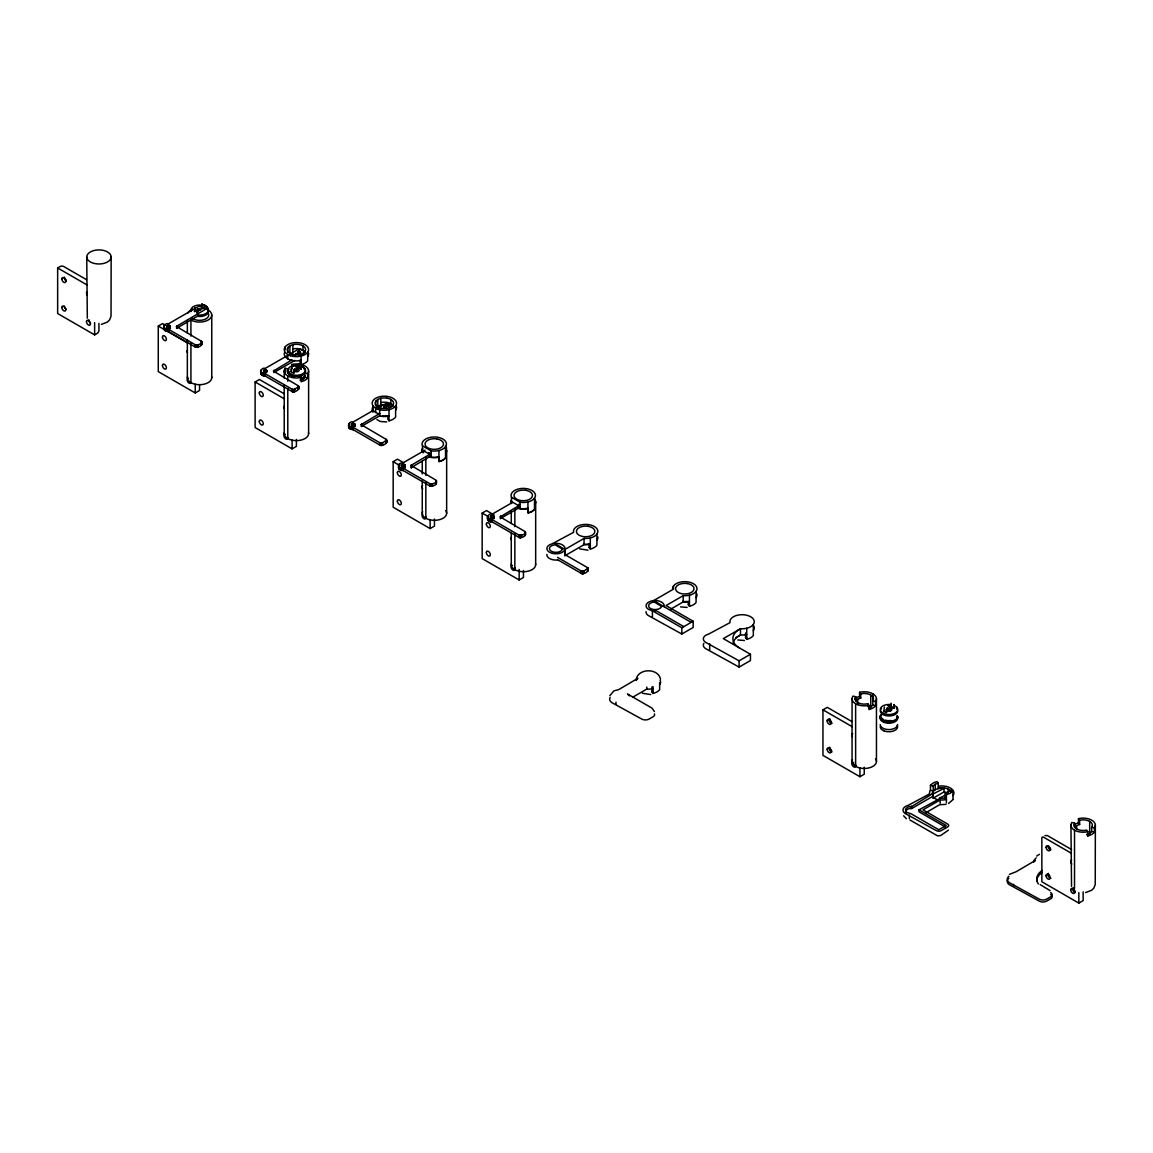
<?xml version="1.0" encoding="UTF-8"?>
<svg xmlns="http://www.w3.org/2000/svg" width="1153" height="1153" viewBox="0 0 1153 1153"><rect width="100%" height="100%" fill="white"/><g stroke="black" fill="none" stroke-linecap="round" stroke-linejoin="round"><path stroke-width="1.5" d="M201.371 343.508C203.173 345.727 197.307 348.019 195.261 347.039L168.497 331.588L165.34 330.839L163.827 329.066L164.13 327.755M176.51 326.342L207.079 308.384C208.823 306.222 203.144 303.974 201.126 304.954L168.655 323.705C162.919 322.71 162.645 330.147 168.497 329.311L195.261 344.761C197.307 345.741 203.173 343.45 201.371 341.23L176.51 326.573M291.911 359.866L273.376 371.107L298.223 385.765C300.933 389.152 295.254 392.798 292.113 391.573L265.349 376.123L262.192 375.359L260.679 373.601L260.982 372.289M299.42 355.528C308.817 354.504 302.735 348.163 297.993 349.489L265.507 368.239C259.771 367.245 259.497 374.682 265.349 373.831L292.43 389.44L294.303 389.44L298.742 386.572M361.307 424.722L386.154 439.379C388.864 442.824 383.185 446.37 380.043 445.188L353.279 429.723L350.123 428.974L348.61 427.215L348.927 425.904M373.543 410.237L353.438 421.854C347.702 420.859 347.428 428.296 353.279 427.446L380.36 443.055L382.551 442.911L386.659 439.97M436.065 482.473C437.866 484.678 432.015 486.984 429.968 486.004L403.19 470.554C400.913 470.914 396.791 468.449 399.385 466.129L400.163 463.362L403.348 462.67L425.01 450.16M399.385 463.852C396.791 466.172 400.913 468.637 403.19 468.277L429.968 483.727C432.015 484.707 437.866 482.401 436.065 480.196L411.217 465.538M525.076 533.868C526.878 536.073 521.026 538.379 518.965 537.384L492.201 521.934C485.86 522.986 486.09 512.84 492.36 514.051L512.465 502.449M487.532 519.426L487.546 516.472M291.233 369.003L291.968 367.778L291.233 371.9L291.233 369.061M379.164 408.378L379.899 407.153M298.238 351.478C304.205 355.83 297.2 346.981 298.223 353.87M636.182 680.097C637.162 668.12 658.349 667.645 660.482 679.175M297.287 370.978L295.802 371.338M199.656 306.021L200.42 306.784L198.965 306.121M200.536 310.215L199.037 310.575M295.831 366.323L296.523 367.231L297.215 366.323M383.762 405.697L384.453 406.605L385.145 405.697M263.518 370.704C270.133 377.218 264.21 363.022 263.461 373.514M351.449 424.318C358.641 430.069 352.458 417.199 351.449 426.596M490.371 516.53C495.949 522.785 491.481 509.467 490.371 518.807M564.624 554.42L587.453 567.593C590.163 571.038 584.485 574.598 581.343 573.401L557.548 559.666M609.851 695.648L613.886 690.863L618.556 689.681L637.854 678.339L636.47 679.953M664.027 606.665L664.171 606.276A9.08 5.246 0 0 0 653.578 600.627L651.315 601.044A9.08 5.246 0 0 0 648.159 609.159L651.993 610.73L656.677 610.975L683.801 626.627M361.307 424.491L379.841 413.466M411.217 465.308L431.265 453.417M411.217 467.585L431.265 455.694M487.546 518.749L488.396 517.524M296.307 370.747C297.733 370.055 295.254 370.704 296.739 369.94M297.2 368.816L298.786 365.4A8.72 5.03 0 0 0 288.985 367.749A8.72 5.03 0 0 0 290.369 373.817L292.17 374.624A8.72 5.03 0 0 0 301.827 374.264A8.72 5.03 0 0 0 304.94 368.96L304.075 367.749A8.72 5.03 0 0 0 302.691 366.712M948.443 830.146L940.517 835.622L937.548 835.853L909.876 819.942M379.899 408.71L381.384 408.436M953.07 799.548L948.544 803.497M287.991 373.096L288.87 371.871M295.687 366.596L297.143 366.366M888.185 705.823L889.251 706.429L889.712 705.55M166.854 325.939C171.523 333.606 169.332 318.401 166.666 328.446M263.518 372.981L265.233 372.217L265.233 369.94M518.764 505.677L500.229 516.919L525.076 531.591C526.878 533.796 521.026 536.102 518.965 535.107L492.201 519.657L489.045 518.908L487.532 517.149M298.296 351.362L298.296 353.64M1009.423 874.378L1016.11 871.754L1035.408 860.412M1036.691 856.074L1039.429 854.272M302.576 379.654L303.96 378.616M889.381 705.29L889.208 706.054L888.516 705.362M888.401 709.282L889.251 710.118L889.453 709.196M403.305 466.576C409.358 462.425 395.018 464.962 405.078 467.541M197.509 309.033L196.832 313.126M884.452 707.005L883.717 711.127L886.181 712.554L886.931 708.418L886.181 712.554M98.942 323.373L98.942 330.248A2.609 1.513 -60 0 1 97.097 333.448L94.632 334.874L57.65 313.53L57.65 267.972L60.115 266.559A2.609 1.513 0 0 1 63.819 266.559L86.446 279.617M199.555 385.217L199.555 390.463L195.246 392.957L158.264 371.612L158.264 326.068L162.573 323.575L165.657 325.362M195.433 310.258C194.007 312.362 201.069 312.045 196.587 310.301M198.057 315.864L177.029 328.014L177.029 325.737M296.407 439.379L296.407 446.384L292.098 448.877L255.116 427.532L255.116 381.989L259.439 379.496L284.085 393.721M294.923 360.399L273.881 372.549L273.881 370.272M299.362 364.305L298.67 363.901L298.627 367.634L299.362 367.202M293.698 373.327L294.433 369.205L293.698 373.327L291.233 371.9M301.092 369.061L301.61 365.299L301.092 369.061L298.627 367.634M378.184 407.557L387.754 402.858L392.38 405.928L387.365 409.128M379.841 415.743L361.811 426.163L361.811 423.886M434.465 519.081L434.465 526.085L430.141 528.578L393.173 507.234L393.173 461.69L397.482 459.197L403.651 462.757M523.462 570.476L523.462 577.48L519.153 579.973L482.17 558.614L482.17 513.071L486.494 510.577L494.19 515.031M518.764 507.954L500.733 518.36L500.733 516.083M564.927 549.462L584.052 538.422A12.207 7.048 0 0 0 597.831 531.749A12.207 7.048 0 0 0 585.104 524.399A12.207 7.048 0 0 0 573.545 532.355L552.157 543.798A9.08 5.246 0 0 0 549.001 551.927L550.759 552.849A9.08 5.246 0 0 0 564.509 550.37L565.028 549.03A9.08 5.246 0 0 0 554.42 543.394L564.927 549.462L564.927 555.717L584.052 544.677A12.207 7.048 0 0 0 590.307 544.202M557.548 557.389L581.66 571.268L583.85 571.124L587.958 568.184M691.195 622.361L653.578 600.627L672.689 589.601A12.207 7.048 0 0 1 684.248 581.645A12.207 7.048 0 0 1 696.974 588.981A12.207 7.048 0 0 1 683.196 595.669L666.045 605.556L693.169 621.222L693.169 627.477L681.827 634.02L648.159 615.428A9.08 5.246 0 0 1 646.084 611.594M670.729 609.13L683.196 601.924A12.207 7.048 0 0 0 689.451 601.448M652.411 617.042L652.411 610.773L681.827 627.765L693.169 621.222M632.766 697.176L646.79 689.076A12.207 7.048 0 0 0 653.045 688.6M735.787 637.695L740.471 634.986A12.207 7.048 0 0 0 746.726 634.51M750.444 654.284L723.32 638.618L740.471 628.731A12.207 7.048 0 0 0 754.249 622.043A12.207 7.048 0 0 0 741.523 614.708A12.207 7.048 0 0 0 729.964 622.663L708.576 634.107A9.08 5.246 0 0 0 705.42 642.221L739.102 660.828L750.444 654.284L750.444 660.539L739.102 667.083L705.42 648.49A9.08 5.246 0 0 1 703.863 643.316M864.246 767.221L864.246 774.225L859.936 776.718L822.954 755.374L822.954 709.83L827.277 707.337L851.923 721.562M883.717 711.127L886.931 712.122M891.11 703.157L891.11 706.861L894.324 707.856L894.036 704.497L893.575 708.288L894.324 707.856M937.13 799.548A9.224 5.318 0 0 1 932.835 796.319L932.82 794.287L932.835 796.319L911.692 808.527L911.692 806.538L932.59 793.653A9.224 5.318 0 0 1 933.224 790.915L930.457 790.252L930.457 785.424A12.207 7.048 0 0 1 937.072 781.604L938.211 783.19L938.211 788.609M944.048 788.378L932.59 794.215A9.224 5.318 0 0 1 942.938 788.248L944.048 788.378L944.048 791.924L932.82 798.409M946.166 827.479L919.027 811.813L919.027 809.824L940.531 798.222A9.224 5.318 0 0 0 945.258 797.876L946.411 799.461A12.207 7.048 0 0 1 940.142 799.937L923.005 809.838L947.651 824.064A3.488 2.018 0 0 1 947.651 826.917L941.237 830.607A3.488 2.018 0 0 1 936.308 830.607L905.105 813.441A9.08 5.246 0 0 1 908.261 805.313L929.635 793.869A12.207 7.048 0 0 1 930.457 790.252M926.104 812.634L939.464 804.78L946.008 804.347M1071.166 853.134L1043.58 837.208A2.436 1.412 60 0 0 1041.851 838.202L1041.851 881.742L1078.833 903.102L1083.143 900.608L1083.143 891.845M389.022 404.732L389.757 405.107M884.337 730.771L883.602 730.397M168.381 325.405C169.491 328.086 165.974 329.009 167.142 325.722M403.074 464.371C404.199 467.051 400.682 467.974 401.835 464.688M492.086 515.751C493.21 518.432 489.679 519.354 490.847 516.068M888.329 705.751L889.453 705.521M1044.949 835.579L1047.385 835.579L1071.598 849.559M292.286 354.793L294.894 355.744M354.461 423.785C356.219 426.841 350.555 426.639 352.285 423.699M384.021 405.669L385.073 405.755M101.421 324.339L107.402 322.076L109.564 319.972L111.034 316.225L111.149 256.946A12.207 7.048 0 0 0 92.845 250.85A12.207 7.048 0 0 0 92.845 263.043A12.207 7.048 0 0 0 111.149 256.946M1085.622 892.566L1091.617 890.289L1093.779 888.199L1095.249 884.452L1095.35 825.173M202.294 306.539C199.368 306.9 204.989 309.537 204.081 307.39M387.077 404.674C383.661 405.885 392.481 407.254 387.639 404.833M911.692 806.538L909.313 806.639A6.572 3.79 0 0 0 907.036 812.505L911.144 813.802L938.773 829.756L946.166 825.49L919.027 809.824M911.692 808.527L909.313 808.628A6.572 3.79 0 0 0 905.537 811.726M168.612 327.611L170.327 326.832L169.995 325.823M265.464 372.145L267.179 371.367L266.862 370.358M492.317 517.956L494.032 517.178L493.383 515.982M386.673 421.955L380.144 421.45L376.945 419.591M587.972 550.168L579.642 548.871M687.13 607.4L680.587 606.91M744.391 640.477L737.848 639.973M650.724 694.553L642.394 693.256M299.549 351.132C300.385 354.173 297.805 353.985 298.93 351.074M944.048 791.924L944.12 791.938A9.224 5.318 0 0 1 947.348 792.86M654.414 713.851A5.232 3.012 0 0 1 653.059 716.762L649.125 719.04A5.232 3.012 0 0 1 641.717 719.04L611.753 702.566A9.08 5.246 0 0 1 610.196 697.406M1050.614 892.581A5.232 3.012 0 0 1 1050.614 896.847L1046.665 899.124A5.232 3.012 0 0 1 1039.271 899.124L1009.293 882.65A9.08 5.246 0 0 1 1008.846 876.28M1051.968 895.924A5.232 3.012 0 0 1 1050.614 898.836L1046.665 901.113A5.232 3.012 0 0 1 1039.271 901.113L1009.293 884.654A9.08 5.246 0 0 1 1008.846 878.269M297.676 368.917L297.027 368.787A2.609 1.513 0 0 1 298.771 371.05A2.609 1.513 0 0 1 294.491 371.208A2.609 1.513 0 0 1 295.687 368.83M296.97 366.294L295.773 366.467L297.027 366.135M285.137 372.534L285.137 368.254L287.89 368.917A9.224 5.318 0 0 0 289.893 374.725A9.224 5.318 0 0 0 299.939 375.878L301.077 377.463L301.077 381.729A12.207 7.048 0 0 0 307.678 377.925L307.678 373.644A12.207 7.048 0 0 0 305.041 365.977A12.207 7.048 0 0 0 291.738 364.449L291.738 367.288M301.019 366.351A9.224 5.318 0 0 1 304.925 372.995L307.678 373.644M299.939 380.144A9.224 5.318 0 0 0 304.925 377.262L307.678 377.925M855.742 696.758L855.742 701.024A9.224 5.318 0 0 1 860.729 698.141L859.576 696.556L859.576 692.29A12.207 7.048 0 0 1 872.879 693.818A12.207 7.048 0 0 1 875.531 701.485L875.531 705.766A12.207 7.048 0 0 1 868.915 709.571L868.915 705.305L867.777 703.719A9.224 5.318 0 0 1 857.731 702.552A9.224 5.318 0 0 1 855.742 696.758L852.975 696.095A12.207 7.048 0 0 0 855.627 703.777L855.627 766.399M875.531 701.485L872.763 700.837A9.224 5.318 0 0 0 870.774 695.028A9.224 5.318 0 0 0 860.729 693.875L859.576 692.29M868.858 707.668A9.224 5.318 0 0 0 872.763 705.103L875.531 705.766M930.457 785.424L933.224 786.072A9.224 5.318 0 0 1 938.211 783.19M953.012 799.058L953.012 790.814L950.245 790.151A9.224 5.318 0 0 1 945.258 793.033L945.258 798.438A9.224 5.318 0 0 0 946.339 798.135M1074.625 823.141L1074.625 827.407A9.224 5.318 0 0 1 1079.626 824.525L1078.473 822.939L1078.473 818.659A12.207 7.048 0 0 1 1091.776 820.187A12.207 7.048 0 0 1 1094.428 827.868L1094.428 832.135A12.207 7.048 0 0 1 1087.812 835.954L1087.812 831.688L1086.674 830.088A9.224 5.318 0 0 1 1076.628 828.935A9.224 5.318 0 0 1 1074.625 823.141L1071.872 822.478A12.207 7.048 0 0 0 1074.524 830.16L1074.524 888.502M1078.473 818.659L1079.626 820.259A9.224 5.318 0 0 1 1089.671 821.412A9.224 5.318 0 0 1 1091.66 827.205L1094.428 827.868M1087.812 835.954L1086.674 834.354A9.224 5.318 0 0 0 1091.66 831.486L1094.428 832.135M384.958 405.51L383.704 405.856L385.333 406.101M906.388 818.745L903.592 815.762M891.11 706.861L893.575 708.288M422.474 445.865L431.107 450.837A12.207 7.048 0 0 0 446.413 444.654A12.207 7.048 0 0 0 433.197 437.016A12.207 7.048 0 0 0 422.474 445.865L422.474 452.12L423.526 452.725L423.526 450.737L430.04 454.498L430.04 456.502L431.107 457.107A12.207 7.048 0 0 0 438.933 456.804M511.485 497.246L520.104 502.232A12.207 7.048 0 0 0 535.424 496.035A12.207 7.048 0 0 0 522.208 488.411A12.207 7.048 0 0 0 511.485 497.246L511.485 503.515A12.207 7.048 0 0 1 511.485 499.869M512.537 502.131L519.052 505.893L519.052 507.882L520.104 508.487A12.207 7.048 0 0 0 527.93 508.199M57.65 267.972L86.922 284.877M158.264 326.068L187.535 342.974M255.116 381.989L284.387 398.88M393.173 461.69L399.327 465.25M482.17 513.071L488.339 516.63M822.954 709.83L852.24 726.721M939.378 798.078L946.44 794.619A12.207 7.048 0 0 0 953.012 790.814M1040.193 884.61L1050.109 890.62M587.453 569.87L587.972 570.677M207.497 309.595L207.079 306.943M896.573 708.403L897.438 709.614M945.258 793.033L946.411 794.619L946.411 802.877M745.587 632.925L745.587 637.768L746.726 639.353A12.207 7.048 0 0 0 753.327 635.534L753.327 624.436M688.312 601.477L688.312 604.691L689.451 606.291A12.207 7.048 0 0 0 696.066 602.471L696.066 591.374M589.169 544.23L589.169 547.459L590.307 549.044A12.207 7.048 0 0 0 596.908 545.239L596.908 534.127M651.906 687.001L651.906 691.843L653.045 693.429A12.207 7.048 0 0 0 659.66 689.624L659.66 682.792M629.394 695.879L627.477 693.962L651.978 708.101L654.414 711.531M395.623 405.914L395.623 417.011A12.207 7.048 0 0 1 389.008 420.831L387.869 419.231L387.869 416.017M299.939 360.212L301.077 364.651A12.207 7.048 0 0 0 307.678 360.846L307.678 352.299M291.738 364.449L292.876 366.034A9.224 5.318 0 0 1 298.8 365.818M1071.541 886.426L1070.95 825.173M87.325 318.199L86.734 256.946M202.496 304.104L201.847 303.686L201.703 308.918M387.293 403.68L386.601 403.291L386.558 407.009L386.86 404.689M386.673 442.464L386.154 439.379M298.742 388.849L298.223 385.765M1091.66 827.205L1091.66 831.486M1089.671 821.412L1089.671 834.498M1079.626 820.259L1079.626 824.525M1078.833 892.581L1078.833 903.102M1076.628 825.678L1076.628 829.137M1034.659 861.464L1034.659 859.475A12.207 7.048 0 0 0 1033.722 862.17M1013.545 884.279L1013.545 886.268M948.256 789.185L948.256 793.322M940.142 799.937L940.142 803.353M935.213 784.343L935.213 789.762M933.224 786.072L933.224 791.491M911.259 806.278L911.259 808.282M909.357 815.056L909.357 818.471M896.659 707.106L896.659 708.519M883.039 713.13L883.039 714.557M876.453 698.79L876.453 761.412M872.879 693.818L872.763 705.103M870.774 695.028L870.774 708.129M867.777 703.719L867.777 706.558M860.729 693.875L860.729 698.141M859.936 767.956L859.936 776.718M857.731 699.294L857.731 704.483M852.053 698.79L852.053 761.412M746.726 628.255L746.726 639.353M739.102 660.828L739.102 667.083M709.671 643.835L709.671 650.105M689.451 595.193L689.451 606.291M683.196 595.669L683.196 601.924M681.827 627.765L681.827 634.02M673.511 585.983L673.511 589.111M653.045 686.597L653.045 693.429M646.79 687.073L646.79 689.076M616.005 702.191L616.005 704.195M590.307 537.947L590.307 549.044M587.857 567.968L587.742 571.095M587.699 567.766L587.526 571.283M584.052 538.422L584.052 544.677M583.85 571.124L583.85 573.401M583.533 571.268L583.533 573.545M583.187 571.369L583.187 573.646M582.798 571.412L582.798 573.69M582.395 571.412L582.395 573.69M582.006 571.369L582.006 573.646M581.66 571.268L581.66 573.545M581.343 571.124L581.343 573.401M564.869 549.419L564.869 555.688M535.669 502.045L535.669 564.667M534.531 498.125L534.531 509.222A12.207 7.048 0 0 1 527.93 513.027L527.93 501.93M525.581 532.167L525.523 534.877M525.321 531.764L525.379 535.078M525.148 532.989L525.148 535.266M521.473 535.107L521.473 537.384M521.17 535.251L521.17 537.529M520.81 535.352L520.81 537.629M520.421 535.41L520.421 537.687M520.104 502.232L520.104 508.487M520.017 535.41L520.017 537.687M519.643 535.352L519.643 537.629M519.282 535.251L519.282 537.529M519.153 569.452L519.153 579.973M518.965 535.107L518.965 537.384M514.843 508.819L514.843 526.705M514.843 533.868L514.843 569.654M511.269 510.995L511.269 523.52M511.269 532.455L511.269 564.667M500.488 516.27L500.316 518.749M493.945 516.4L493.945 518.677M493.715 516.169L493.715 518.446M492.994 515.852L492.994 518.129M492.547 515.766L492.547 518.043M492.201 519.657L492.201 521.934M491.625 515.795L491.625 518.072M491.207 515.91L491.207 518.187M491.063 519.556L491.063 521.833M490.558 516.285L490.558 518.562M489.982 519.297L489.982 521.574M489.045 518.908L489.045 521.185M488.31 518.389L488.31 520.666M487.849 515.823L487.791 520.075M446.658 450.65L446.658 513.287M445.534 446.73L445.534 457.827A12.207 7.048 0 0 1 438.933 461.647L438.933 450.549M436.483 480.57L436.511 483.496M436.367 481.421L436.151 483.885M432.461 483.727L432.461 486.004M432.159 483.871L432.159 486.148M431.798 483.972L431.798 486.249M431.409 484.015L431.409 486.292M431.107 450.837L431.107 457.107M431.02 484.015L431.02 486.292M430.631 483.972L430.631 486.249M430.271 483.871L430.271 486.148M430.141 519.816L430.141 528.578M429.968 483.727L429.968 486.004M425.832 457.424L425.832 475.324M425.832 482.473L425.832 518.259M422.257 461.387L422.257 473.912M422.257 481.075L422.257 513.287M411.722 464.702L411.722 466.979M411.477 464.875L411.477 467.152M411.304 465.091L411.304 468.046M404.948 465.019L405.02 468.075M404.703 464.789L404.703 467.066M404.372 464.601L404.372 466.879M403.982 464.457L403.982 466.734M403.536 464.385L403.536 466.662M403.19 468.277L403.19 470.554M402.628 464.414L402.628 466.691M402.21 464.515L402.21 466.792M402.051 468.161L402.051 470.438M400.985 467.916L400.985 470.193M400.048 467.513L400.048 469.79M399.298 467.008L399.298 469.285M398.837 464.443L398.779 468.694M398.549 465.091L398.52 468.032M390.867 399.457L390.867 403.723M389.008 409.733L389.008 420.831M386.558 439.754L386.457 442.882M386.399 439.552L386.226 443.055M382.551 442.911L382.551 445.188M382.248 443.055L382.248 445.332M381.888 443.156L381.888 445.433M381.499 443.199L381.499 445.476M381.095 443.199L381.095 445.476M380.821 398.304L380.821 405.986M380.721 443.156L380.721 445.433M380.36 443.055L380.36 445.332M380.043 442.911L380.043 445.188M379.668 409.733L379.668 415.988A12.207 7.048 0 0 0 389.008 415.988M377.824 399.457L377.824 407.384M375.82 401.186L375.82 405.885M375.719 408.205L375.719 412.471M373.068 405.914L373.068 410.18A12.207 7.048 0 0 0 379.668 413.999M361.566 424.059L361.566 426.336M361.393 424.275L361.393 426.552M355.023 424.203L355.023 426.48M354.793 423.973L354.793 426.25M354.072 423.641L354.072 425.918M353.625 423.569L353.625 425.846M353.279 427.446L353.279 429.723M353.164 423.54L353.164 425.817M352.703 423.598L352.703 425.875M352.141 427.345L352.141 429.622M351.924 423.872L351.924 426.149M351.636 424.073L351.636 426.351M351.06 427.1L351.06 429.377M350.123 426.696L350.123 428.974M349.474 423.036L349.474 425.313M349.388 426.192L349.388 428.469M348.869 425.587L348.869 427.864M348.624 424.275L348.61 427.215M308.615 370.949L308.615 433.586M304.925 372.995L304.925 377.262M304.161 367.879L304.161 369.306M302.936 345.842L302.936 350.108M301.077 356.118L301.077 364.651M299.708 351.218L299.708 353.495M299.348 351.088L299.348 353.366M299.146 351.06L299.146 353.337M298.555 351.175L298.555 353.452M298.627 386.14L298.526 389.267M298.468 385.938L298.296 389.455M294.62 389.296L294.62 391.573M294.303 389.44L294.303 391.717M293.957 389.541L293.957 391.818M293.568 389.584L293.568 391.861M293.165 389.584L293.165 391.861M292.876 344.689L292.876 353.222A9.224 5.318 0 0 0 289.893 354.389L289.893 345.842M292.79 389.541L292.79 391.818M292.43 389.44L292.43 391.717M292.113 389.296L292.113 391.573M292.098 440.115L292.098 448.877M290.556 373.903L290.556 375.33M287.89 347.572L287.89 351.838A9.224 5.318 0 0 0 287.501 352.501M287.789 354.591L287.789 358.857M287.89 368.917L287.89 373.183A9.224 5.318 0 0 1 289.1 371.987M285.137 368.254A12.207 7.048 0 0 0 287.789 375.936L287.789 381.297M287.789 388.46L287.789 438.558M285.137 346.909L285.137 349.763M284.214 370.949L284.214 378.112M284.214 385.275L284.214 433.586M266.53 370.171L266.53 372.448M266.141 370.027L266.141 372.304M265.694 369.954L265.694 372.232M265.349 373.831L265.349 376.123M264.772 369.983L264.772 372.26M264.354 370.084L264.354 372.361M264.21 373.731L264.21 376.008M263.994 370.257L263.994 372.534M263.706 370.459L263.706 372.736M263.129 373.486L263.129 375.763M262.192 373.082L262.192 375.359M261.457 372.578L261.457 374.855M260.982 370.012L260.938 374.264M260.693 370.661L260.679 373.601M211.763 315.043L211.763 377.665M207.497 307.318L207.583 310.056M207.324 307.116L207.324 309.393M204.96 308.428L204.499 305.055L204.225 308.86M202.078 306.539L202.078 308.817M201.775 341.605L201.818 344.531M201.602 341.403L201.66 344.733M201.371 341.23L201.444 344.92M197.768 344.761L197.768 347.039M197.567 309.004L197.567 312.708M197.451 344.906L197.451 347.183M197.091 345.006L197.091 347.284M196.716 345.05L196.716 347.327M196.313 345.05L196.313 347.327M195.924 345.006L195.924 347.284M195.578 344.906L195.578 347.183M195.261 344.761L195.261 347.039M195.246 384.208L195.246 392.957M195.102 311.281L195.102 307.577L194.353 311.714M190.922 336.114L190.922 320.015A12.207 7.048 0 0 0 208.189 320.015A12.207 7.048 0 0 0 208.189 310.056M190.922 343.277L190.922 382.637M187.348 320.404L187.348 332.929M187.348 340.092L187.348 377.665M176.784 325.91L176.784 328.187M176.611 326.126L176.611 328.403M170.24 326.054L170.385 328.591M169.678 325.636L169.678 327.913M169.275 325.492L169.275 327.769M168.842 325.42L168.842 327.697M168.497 329.311L168.497 331.588M167.92 325.449L167.92 327.726M167.502 325.564L167.502 327.841M167.344 329.21L167.344 331.487M166.277 328.951L166.277 331.228M165.34 328.562L165.34 330.839M164.591 328.043L164.591 330.32M164.13 325.477L164.072 329.729M163.841 326.126L163.827 329.066M94.632 322.609L94.632 334.874M753.327 625.315A12.207 7.048 0 0 1 753.327 630.705M733.149 642.74A23.046 13.303 0 0 1 740.471 634.986L740.471 628.731A23.046 13.303 0 0 0 739.592 648.015M746.668 637.45A9.224 5.318 0 0 1 745.587 637.768M897.625 724.574A8.72 5.03 0 0 1 888.905 729.604A8.72 5.03 0 0 1 880.186 724.574M897.322 716.863A8.72 5.03 0 0 1 896.457 720.683L895.074 721.735A8.72 5.03 0 0 1 885.562 722.816A8.72 5.03 0 0 1 880.186 718.175M897.322 725.41A8.72 5.03 0 0 1 890.044 731.708A8.72 5.03 0 0 1 880.186 726.707M897.625 716.892A8.72 5.03 0 0 1 896.457 719.414L895.074 720.452A8.72 5.03 0 0 1 884.553 721.245A8.72 5.03 0 0 1 880.488 715.595M897.625 716.46A8.72 5.03 0 0 1 896.457 718.982L895.074 720.02A8.72 5.03 0 0 1 884.553 720.827A8.72 5.03 0 0 1 880.488 715.163M896.919 716.042A8.013 4.626 0 0 1 896.645 717.238M890.981 720.51A8.013 4.626 0 0 1 884.899 720.048M883.227 719.313A8.013 4.626 0 0 1 881.959 718.348M881.166 717.238A8.013 4.626 0 0 1 881.166 714.846M896.731 716.532A8.1 4.684 0 0 1 895.924 720.092L894.642 721.057A8.1 4.684 0 0 1 885.807 722.066A8.1 4.684 0 0 1 880.791 717.742M897.322 716.013A8.72 5.03 0 0 1 896.457 719.832L895.074 720.87A8.72 5.03 0 0 1 885.562 721.965A8.72 5.03 0 0 1 880.186 717.325M897.74 710.911A8.72 5.03 0 0 1 884.668 715.278L882.852 714.471A8.72 5.03 0 0 1 880.301 710.911M880.604 709.614A8.72 5.03 0 0 1 881.468 708.403M895.189 705.939A8.72 5.03 0 0 1 896.573 706.976L897.438 708.187A8.72 5.03 0 0 1 894.324 713.491A8.72 5.03 0 0 1 884.668 713.851L882.852 713.044A8.72 5.03 0 0 1 881.468 706.976A8.72 5.03 0 0 1 891.269 704.627L890.174 708.144A2.609 1.513 0 0 1 891.5 709.974A2.609 1.513 0 0 1 888.516 710.969L887.868 710.853A2.609 1.513 0 0 1 886.412 709.398A2.609 1.513 0 0 1 888.17 708.057M889.525 708.158A2.609 1.513 0 0 1 891.255 710.421A2.609 1.513 0 0 1 886.988 710.579A2.609 1.513 0 0 1 888.17 708.201M1050.931 878.226A2.796 1.614 60 0 1 1048.365 876.309A2.796 1.614 60 0 1 1048.408 873.325M1087.812 831.688A12.207 7.048 0 0 1 1074.524 830.16M1074.524 824.467A12.207 7.048 0 0 1 1078.473 822.939M1071.771 864.044A2.796 1.614 60 0 1 1071.598 860.008M1049.763 876.064A5.405 3.113 60 0 1 1049.115 874.81M1050.931 849.761A2.796 1.614 60 0 1 1048.74 848.449A2.796 1.614 60 0 1 1047.947 845.639M1075.23 891.428A5.405 3.113 60 0 1 1073.342 887.752M1075.115 892.451A2.796 1.614 60 0 1 1072.593 888.343M1050.585 848.723A5.405 3.113 60 0 1 1049.115 846.345M1036.72 880.69A23.046 13.303 0 0 1 1042.168 872.446M1050.614 894.569A5.232 3.012 0 0 1 1051.435 895.189M1038.363 883.976A23.046 13.303 0 0 1 1042.168 870.443M1035.365 858.654A12.207 7.048 0 0 1 1036.244 857.89M938.211 788.032A9.224 5.318 0 0 1 942.938 787.672L944.12 787.816A9.224 5.318 0 0 1 950.634 791.578M938.571 786.144A12.207 7.048 0 0 1 950.908 788.306A12.207 7.048 0 0 1 953.012 795.642M906.114 813.658A6.572 3.79 0 0 1 905.609 812.721M660.165 680.27A12.207 7.048 0 0 1 659.66 684.781M652.987 691.541A9.224 5.318 0 0 1 651.906 691.843M66.37 280.496A5.405 3.113 60 0 1 64.914 278.118M597.744 536.779A12.207 7.048 0 0 1 596.908 540.397M590.25 547.142A9.224 5.318 0 0 1 589.169 547.459M90.51 323.33A2.796 1.614 60 0 1 88.997 319.756M66.37 280.986A2.796 1.614 60 0 1 64.352 277.051M66.37 309.451A2.796 1.614 60 0 1 64.309 306.093M87.138 295.226A2.796 1.614 60 0 1 87.008 291.94M557.533 559.983A9.08 5.246 0 0 1 550.759 559.104L549.001 558.182A9.08 5.246 0 0 1 546.94 554.348M396.128 405.669A12.207 7.048 0 0 1 395.623 410.18M373.068 412.183A12.207 7.048 0 0 1 373.068 406.793M380.821 402.57A9.224 5.318 0 0 1 393.245 406.115M535.568 563.745A12.207 7.048 0 0 1 523.462 571.715A12.207 7.048 0 0 1 511.37 563.745M534.733 499.35A12.207 7.048 0 0 1 534.733 504.74L534.733 509.006A12.207 7.048 0 0 1 528.132 512.826L528.132 508.559A12.207 7.048 0 0 1 517.366 508.142M511.37 502.967A12.207 7.048 0 0 1 511.37 501.123M514.959 568.905A2.796 1.614 60 0 1 513.258 570.274A2.796 1.614 60 0 1 511.067 567.262A2.796 1.614 60 0 1 512.393 565.359M514.642 567.593A2.796 1.614 60 0 1 514.872 568.256M511.327 539.676A2.796 1.614 60 0 1 511.24 537.356M211.648 376.743A12.207 7.048 0 0 1 199.555 384.698A12.207 7.048 0 0 1 187.463 376.743M187.766 313.212A12.207 7.048 0 0 1 192.133 309.451M191.009 382.465A2.796 1.614 60 0 1 187.752 381.787A2.796 1.614 60 0 1 188.472 378.343M187.42 352.674A2.796 1.614 60 0 1 187.319 350.339M208.073 312.996A9.224 5.318 0 0 1 204.167 319.64A9.224 5.318 0 0 1 192.248 318.271M429.651 452.913A9.224 5.318 0 0 1 428.642 452.524M422.474 452.12A12.207 7.048 0 0 1 422.474 448.474M445.534 445.606A12.207 7.048 0 0 1 445.534 450.996M301.019 362.748A9.224 5.318 0 0 1 299.939 363.065M292.876 348.955A9.224 5.318 0 0 1 305.314 352.501M308.514 352.962A12.207 7.048 0 0 1 307.678 356.565M301.077 360.385A12.207 7.048 0 0 1 284.315 352.962M208.073 310.186A8.72 5.03 0 0 1 197.408 316.354M190.937 311.497A8.72 5.03 0 0 1 192.119 308.975M197.408 314.928A8.72 5.03 0 0 0 208.073 308.773L207.209 307.548A8.72 5.03 0 0 0 204.023 305.718M191.239 311.368A8.72 5.03 0 0 1 199.656 305.041M445.735 510.592A12.207 7.048 0 0 1 435.257 520.306A12.207 7.048 0 0 1 422.675 511.456M445.735 447.955A12.207 7.048 0 0 1 445.735 453.36M428.354 456.761A12.207 7.048 0 0 0 439.134 457.164L439.134 461.431A12.207 7.048 0 0 0 445.735 457.626M422.675 452.48A12.207 7.048 0 0 1 422.675 448.834M425.861 516.875A2.796 1.614 60 0 1 423.569 518.461A2.796 1.614 60 0 1 422.531 514.108M422.661 488.944A2.796 1.614 60 0 1 422.531 485.644M301.077 377.463A12.207 7.048 0 0 1 287.789 375.936M308.514 432.663A12.207 7.048 0 0 1 296.407 440.619A12.207 7.048 0 0 1 284.315 432.663M287.904 437.809A2.796 1.614 60 0 1 286.203 439.192A2.796 1.614 60 0 1 284.013 436.18A2.796 1.614 60 0 1 285.339 434.263M284.272 408.594A2.796 1.614 60 0 1 284.186 406.26M305.242 371.684A8.72 5.03 0 0 1 298.786 376.555M294.274 376.555A8.72 5.03 0 0 1 292.17 376.051L290.369 375.244A8.72 5.03 0 0 1 288.985 369.176M304.824 376.123A8.72 5.03 0 0 1 303.96 377.334L302.576 378.371A8.72 5.03 0 0 1 300.774 379.178M304.824 375.691A8.72 5.03 0 0 1 303.96 376.901L302.576 377.953A8.72 5.03 0 0 1 300.774 378.746M304.824 376.555A8.72 5.03 0 0 1 303.96 377.766L302.576 378.804A8.72 5.03 0 0 1 300.774 379.611M304.233 376.887A8.1 4.684 0 0 1 303.426 378.011M590.12 543.639A8.72 5.03 0 0 1 583.504 544.144M519.744 504.61A9.224 5.318 0 0 1 518.663 504.308M534.531 498.99A12.207 7.048 0 0 1 534.531 504.38M386.716 415.93A8.72 5.03 0 0 1 382.205 415.93M376.916 407.124A8.72 5.03 0 0 1 384.453 404.617M696.888 594.026A12.207 7.048 0 0 1 696.066 597.643M689.393 604.388A9.224 5.318 0 0 1 688.312 604.691M687.159 601.39A8.72 5.03 0 0 1 682.648 601.39M831.688 722.34A5.405 3.113 60 0 1 829.8 718.679M832.034 751.857A2.796 1.614 60 0 1 829.843 750.545A2.796 1.614 60 0 1 829.05 747.72M855.656 765.015A2.796 1.614 60 0 1 854.532 767.163A2.796 1.614 60 0 1 852.024 764.67A2.796 1.614 60 0 1 852.716 762.09M856.218 766.068A2.796 1.614 60 0 1 854.719 765.059M853.739 763.156A2.796 1.614 60 0 1 853.652 762.522M852.442 737.07A2.796 1.614 60 0 1 852.716 733.625M875.531 758.717A12.207 7.048 0 0 1 865.053 768.446A12.207 7.048 0 0 1 852.471 759.596M868.915 705.305A12.207 7.048 0 0 1 855.627 703.777M832.034 723.392A2.796 1.614 60 0 1 829.641 721.778A2.796 1.614 60 0 1 829.223 718.795M831.688 750.805A5.405 3.113 60 0 1 829.8 747.144M854.575 698.776A12.207 7.048 0 0 1 859.576 696.556M198.892 309.047L200.593 309.235L198.979 308.932M295.744 353.582L297.445 353.755L295.744 353.582M383.675 407.196L385.376 407.369L383.762 407.081M562.433 549.102L562.145 549.866A6.572 3.79 0 0 1 552.201 551.653L550.947 550.99A6.572 3.79 0 0 1 553.224 545.124L555.169 544.764L562.433 549.102M661.591 606.348L661.289 607.112A6.572 3.79 0 0 1 651.344 608.899L650.09 608.236A6.572 3.79 0 0 1 652.367 602.356L654.313 602.01L661.591 606.348M386.731 398.073L385.549 397.944A9.224 5.318 0 0 0 375.201 403.91L375.446 404.602A9.224 5.318 0 0 0 381.96 408.364L383.142 408.493A9.224 5.318 0 0 0 393.476 402.527L393.245 401.835A9.224 5.318 0 0 0 386.731 398.073M436.641 438.889L435.459 438.76A9.224 5.318 0 0 0 425.126 444.727L425.356 445.418A9.224 5.318 0 0 0 431.871 449.18L433.052 449.31A9.224 5.318 0 0 0 443.401 443.343L443.17 442.666A9.224 5.318 0 0 0 436.641 438.889M525.653 490.284L524.471 490.14A9.224 5.318 0 0 0 514.123 496.121L514.368 496.799A9.224 5.318 0 0 0 520.882 500.561L522.064 500.705A9.224 5.318 0 0 0 532.398 494.723L532.167 494.046A9.224 5.318 0 0 0 525.653 490.284M588.03 526.301L586.848 526.157A9.224 5.318 0 0 0 576.5 532.124L576.731 532.816A9.224 5.318 0 0 0 583.259 536.577L584.441 536.707A9.224 5.318 0 0 0 594.775 530.74L594.544 530.063A9.224 5.318 0 0 0 588.03 526.301M687.174 583.533L685.992 583.404A9.224 5.318 0 0 0 675.644 589.37L675.889 590.062A9.224 5.318 0 0 0 682.403 593.824L683.585 593.954A9.224 5.318 0 0 0 693.933 587.987L693.688 587.295A9.224 5.318 0 0 0 687.174 583.533M1046.045 875.732A2.796 1.614 60 0 0 1049.086 879.292A2.796 1.614 60 0 0 1048.927 875.271A2.796 1.614 60 0 0 1046.045 875.732M1070.705 889.972A2.796 1.614 60 0 0 1073.731 893.532A2.796 1.614 60 0 0 1073.573 889.496A2.796 1.614 60 0 0 1070.705 889.972M1046.045 847.268A2.796 1.614 60 0 0 1049.086 850.828A2.796 1.614 60 0 0 1048.927 846.806A2.796 1.614 60 0 0 1046.045 847.268M378.242 409.315A12.207 7.048 0 0 0 396.546 403.219A12.207 7.048 0 0 0 378.242 397.122A12.207 7.048 0 0 0 378.242 409.315M61.844 279.04A2.796 1.614 60 0 0 64.885 282.6A2.796 1.614 60 0 0 64.712 278.579A2.796 1.614 60 0 0 61.844 279.04M86.489 321.745A2.796 1.614 60 0 0 89.53 325.305A2.796 1.614 60 0 0 89.372 321.269A2.796 1.614 60 0 0 86.489 321.745M61.844 307.52A2.796 1.614 60 0 0 64.885 311.079A2.796 1.614 60 0 0 64.712 307.044A2.796 1.614 60 0 0 61.844 307.52M486.364 552.604A2.796 1.614 60 0 0 489.405 556.164A2.796 1.614 60 0 0 489.247 552.128A2.796 1.614 60 0 0 486.364 552.604M486.364 524.139A2.796 1.614 60 0 0 489.405 527.699A2.796 1.614 60 0 0 489.247 523.664A2.796 1.614 60 0 0 486.364 524.139M162.458 365.602A2.796 1.614 60 0 0 165.499 369.162A2.796 1.614 60 0 0 165.326 365.126A2.796 1.614 60 0 0 162.458 365.602M162.458 337.137A2.796 1.614 60 0 0 165.499 340.697A2.796 1.614 60 0 0 165.326 336.662A2.796 1.614 60 0 0 162.458 337.137M291.795 354.216A9.224 5.318 0 0 0 305.631 349.604A9.224 5.318 0 0 0 291.795 344.992A9.224 5.318 0 0 0 291.795 354.216M290.311 355.7A12.207 7.048 0 0 0 308.615 349.604A12.207 7.048 0 0 0 290.311 343.508A12.207 7.048 0 0 0 290.311 355.7M397.367 501.224A2.796 1.614 60 0 0 400.394 504.783A2.796 1.614 60 0 0 400.235 500.748A2.796 1.614 60 0 0 397.367 501.224M397.367 472.759A2.796 1.614 60 0 0 400.394 476.319A2.796 1.614 60 0 0 400.235 472.283A2.796 1.614 60 0 0 397.367 472.759M259.31 421.522A2.796 1.614 60 0 0 262.351 425.082A2.796 1.614 60 0 0 262.192 421.047A2.796 1.614 60 0 0 259.31 421.522M259.31 393.058A2.796 1.614 60 0 0 262.351 396.618A2.796 1.614 60 0 0 262.192 392.582A2.796 1.614 60 0 0 259.31 393.058M827.148 749.364A2.796 1.614 60 0 0 830.189 752.923A2.796 1.614 60 0 0 830.03 748.888A2.796 1.614 60 0 0 827.148 749.364M827.148 720.899A2.796 1.614 60 0 0 830.189 724.459A2.796 1.614 60 0 0 830.03 720.423A2.796 1.614 60 0 0 827.148 720.899"/></g></svg>
